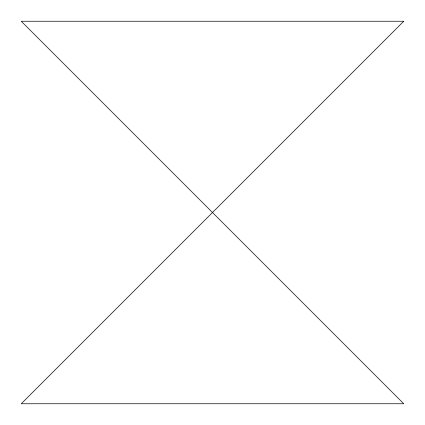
<?xml version="1.0" encoding="UTF-8"?>
<svg xmlns="http://www.w3.org/2000/svg" width="425" height="425" viewBox="0 0 425 425"><rect width="100%" height="100%" fill="white"/><g stroke="black" fill="none" stroke-linecap="round" stroke-linejoin="round"><path stroke-width="0.64" d="M403.75 21.25L21.25 403.75L403.75 403.75L21.25 21.25L403.75 21.25"/></g></svg>
